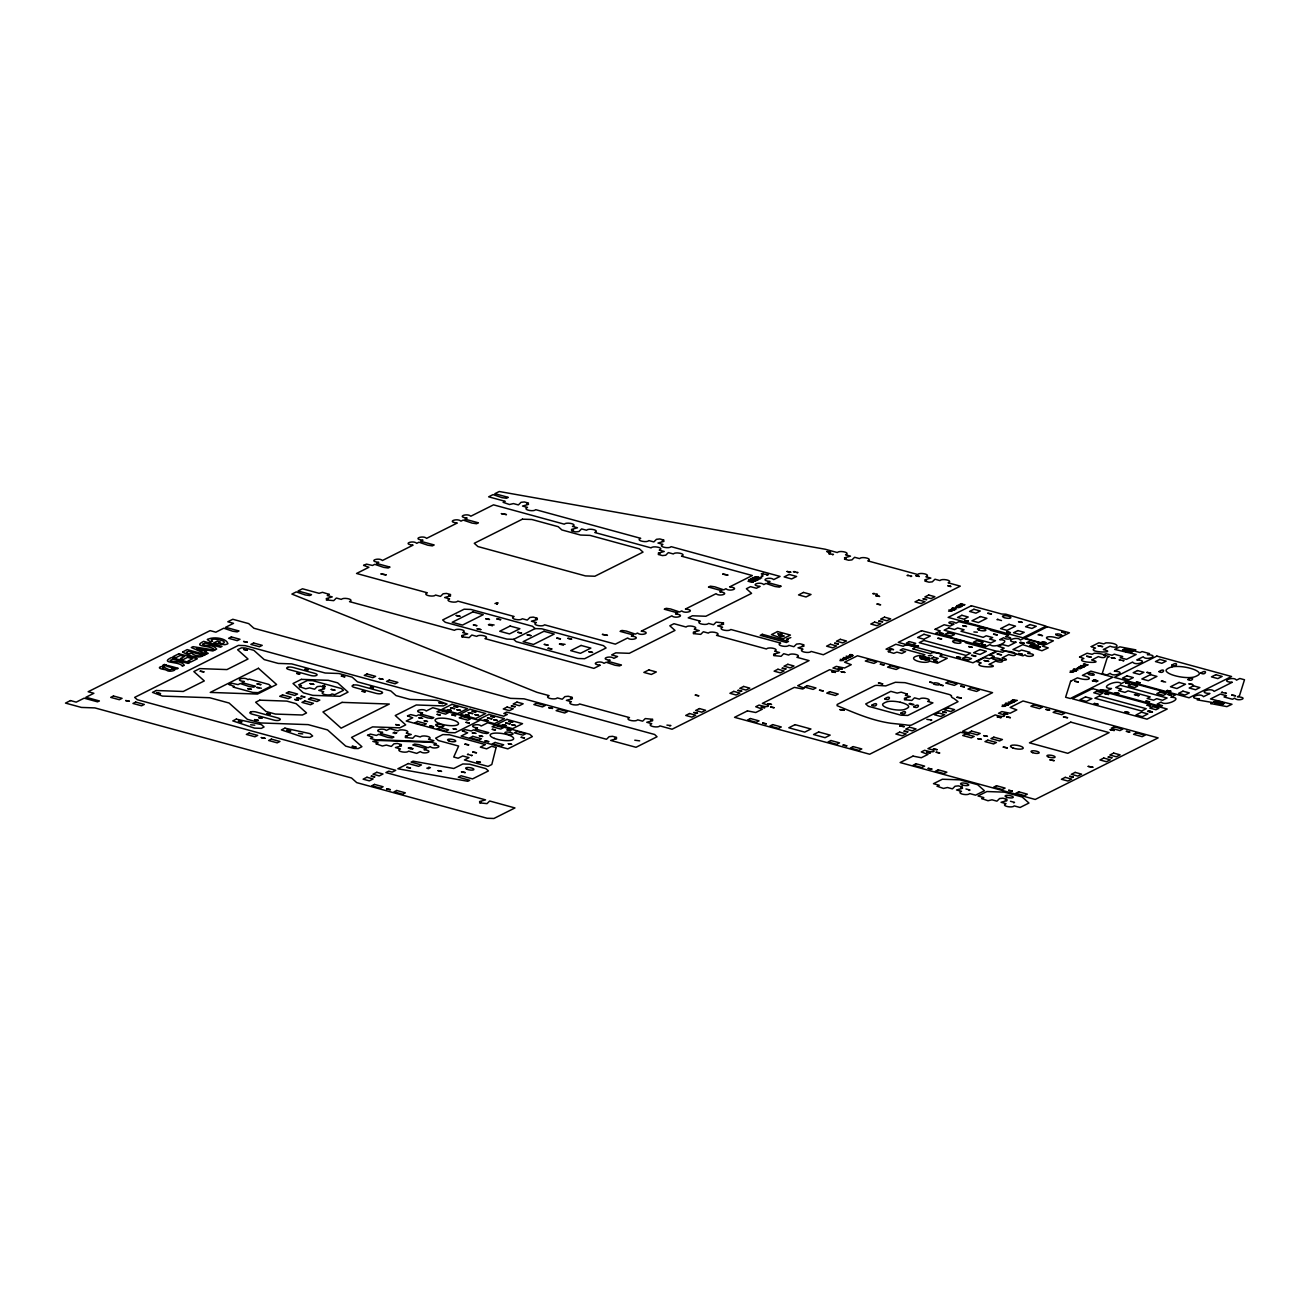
<?xml version="1.0" encoding="UTF-8"?>
<svg xmlns="http://www.w3.org/2000/svg" width="1310" height="1310" viewBox="0 0 1310 1310"><rect width="100%" height="100%" fill="white"/><g stroke="black" fill="none" stroke-linecap="round" stroke-linejoin="round"><path stroke-width="1.5" d="M958.658 605.908L961.818 606.17L960.819 606.497M851.582 654.934C857.264 656.605 845.245 654.034 852.008 654.722M974.001 655.524L975.164 656.539M1082.224 667.838L1078.834 666.692M497.784 602.944L496.981 604.106L497.784 602.944L494.951 603.55M928.348 655.737L932.049 655.491M915.87 575.679L919.374 576.482L915.887 575.663M751.793 580.526L755.51 581.05L748.55 580.019L752.431 580.215M949.373 585.996C955.137 587.65 942.971 585.095 949.799 585.783M758.654 577.104L757.786 577.874L760.406 578.611M843.574 660.551L840.316 659.29M952.206 611.099L948.964 609.838M1005.605 706.286L1002.346 705.042M1011.615 703.274L1008.356 702.029M1073.578 672.194L1070.335 670.949M259.282 687.668L256.76 687.439L261.361 688.225M324.356 685.277L322.571 686.178L325.257 686.375L323.439 685.736M513.651 639.346L535.102 628.587L541.865 628.816L603.484 645.65L606.088 647.975L584.62 658.717L577.874 658.488L516.238 641.654L513.651 639.346L506.888 639.1L445.269 622.266L442.665 619.957L464.133 609.199L470.88 609.445L532.515 626.278L535.102 628.587M420.919 718.257L418.741 717.798L422.655 718.371M393.016 733.027L394.801 732.126M395.112 733.6L396.897 732.699M410.21 748.6L411.144 748.141M761.094 576.384L762.42 575.712M761.765 576.564L763.091 575.909M766.939 575.336L768.266 574.664L761.29 573.813L763.321 573.322M474.335 733.273L472.124 732.929L476.087 733.387M832.554 554.834L833.438 554.392L828.739 553.737L830.147 553.491M797.086 572.912L797.986 572.47L793.336 571.7L794.679 571.569M427.731 768.397L429.533 767.513M467.408 754.593L468.227 754.167M471.436 755.69L472.271 755.28M910.859 576.564L911.744 576.122L907.044 575.467L908.452 575.221M786.622 639.051L790.814 637.593M876.554 594.691L877.438 594.232L872.788 593.659L874.147 593.348M634.777 740.216L639.673 740.87M845.982 657.735L843.394 657.62L848.045 658.308M954.613 608.282L952.042 608.167L956.693 608.855M961.474 605.384L962.359 604.942M997.041 619.679L997.925 619.237M1030.037 645.928L1032.247 644.962M1032.526 645.109L1030.512 645.977L1033.41 647.353M1030.986 646.026L1032.788 645.273M1031.445 646.092L1036.57 645.764L1038.961 646.96M1037.242 647.664L1038.732 646.927M1039.207 646.976L1033.508 647.304M1037.667 647.893L1039.665 647.042L1036.767 645.666M1040.14 647.091L1037.946 648.041L1029.807 645.895L1031.969 644.815L1037.242 645.421M926.858 719.386L931.77 720.042L930.886 720.484M1012.433 699.753L1017.346 700.408M1008.012 703.47L1005.425 703.355L1010.076 704.043M1075.985 669.377L1073.463 669.164L1078.064 669.95M1084.713 665.545L1085.597 665.103M1124.799 649.039L1129.859 649.629L1124.668 648.974L1122.506 650.055L1125.83 651.643M1122.736 650.071L1124.946 649.121M1125.224 649.269L1123.21 650.137L1126.109 651.496M1123.685 650.186L1125.503 649.416L1132.38 651.185L1130.366 652.053M1124.16 650.235L1125.634 649.498M1131.431 651.07L1129.94 651.823L1123.915 650.218M1130.088 651.889L1131.906 651.135M1130.645 652.2L1132.839 651.234M1119.968 659.454L1119.067 659.913L1124.013 660.551L1123.112 661.01M1094.701 680.905L1092.294 680.791L1096.765 681.675L1093.195 680.332M1095.946 680.283L1093.539 680.168L1098.009 681.053L1094.439 679.71M969.105 790.503L969.99 790.061L965.961 788.964M1222.361 692.024L1221.444 692.482L1226.406 693.121L1225.505 693.563M1216.057 701.243L1213.862 702.209L1217.039 703.732M1013.629 802.817L1014.513 802.375L1010.485 801.278M1210.751 703.617L1212.831 702.569L1197.193 699.851L1199.338 698.77C1185.665 698.377 1200.484 692.237 1203.497 696.691L1209.932 693.465C1196.259 693.088 1211.062 686.931 1214.092 691.385L1232.35 682.232C1218.677 681.855 1233.48 675.698 1236.509 680.152L1239.833 678.482L1244.5 679.759L1239.473 695.741L1237.393 696.789C1250.084 697.559 1237.983 702.078 1234.659 698.164L1232.464 699.262L1224.048 696.953L1226.455 695.757L1220.281 694.071L1210.522 698.95L1231.989 704.272L1226.88 706.614L1210.833 703.585M1214.337 702.258L1220.691 701.898L1223.72 703.339M1214.796 702.307L1216.613 701.554M1216.761 701.62L1215.271 702.373L1217.432 703.535M1221.067 703.945L1223.016 703.257L1220.396 702.045M1221.477 704.174L1223.491 703.323M1221.755 704.322L1223.966 703.372M758.015 577.415L754.756 576.908L761.732 577.939M973.576 655.737L971.463 655.295L976.065 656.081M956.447 607.021L955.547 607.463M951.666 609.412L950.782 609.854M1013.563 700.342L1012.679 700.784M1011.074 701.587L1010.059 701.98L1012.712 702.733M1005.065 704.6L1004.164 705.042M845.458 659.258L846.538 658.963L844.606 659.012M1075.477 670.9L1076.558 670.605L1074.609 670.671M786.639 639.673L788.276 639.493M924.352 657.178L921.388 657.358L921.781 658.471M925.122 659.372L928.512 659.307L927.889 658.078L920.733 657.194L921.208 658.504L925.171 659.519L929.379 659.552L928.839 658.013M1023.454 643.603L1019.671 642.604L1024.354 643.259L1020.605 642.129M489.514 624.673L488.417 624.706L492.445 625.803M560.483 644.062L559.386 644.094L563.415 645.191M958.576 607.332C962.457 606.645 953.451 606.841 958.625 606.661M846.375 656.834L849.355 657.653M850.419 656.899L851.303 656.572L848.438 656.375M908.976 703.83L913.004 704.927M1125.929 651.594L1130.497 652.118M1125.634 651.741L1130.923 652.347L1133.084 651.267L1129.76 649.678M1032.378 645.044L1036.963 645.568M1032.935 647.582L1038.224 648.204L1040.369 647.124L1037.062 645.519M1221.067 701.701L1215.778 701.096L1213.633 702.176L1222.034 704.469L1224.195 703.388L1220.969 701.751M1217.236 703.634L1221.346 704.109M1216.843 703.814L1221.903 704.403M960.066 604.041L964.979 604.696M1083.304 664.203L1088.217 664.858M1134.313 694.824L1139.242 695.479M1161.2 681.184L1165.654 682.068M954.106 609.805L955.187 609.51L953.123 609.51M851.467 656.245L852.548 655.95L850.616 655.999M1007.488 704.993L1008.569 704.698L1006.637 704.764M1077.819 668.116L1076.918 668.558M1073.054 670.507L1072.153 670.949M843.034 658.865L842.133 659.307M1038.044 634.826L1042.547 635.694L1038.977 634.367M759.865 578.873L753.152 577.546L758.506 579.56M1148.084 711.133L1152.489 712.034L1148.903 710.708M1147.56 711.395L1151.965 712.296L1148.379 710.986M419.708 717.569L421.378 718.027M473.139 732.601L474.809 733.043M781.3 633.729C785.329 636.136 774.57 632.042 778.631 634.482M958.462 604.843L962.49 605.941M957.102 605.482L961.18 606.596M956.726 605.711L960.754 606.808M955.989 606.89L958.969 607.709M997.483 619.45L1001.511 620.563M953.205 608.855L951.83 609.084L954.548 609.92M951.224 609.281L954.204 610.1M950.978 611.148L948.571 611.181M977.375 632.19L973.887 631.96M1085.744 666.102L1080.472 665.627L1084.5 666.725M757.999 579.806L751.956 578.152L757.082 580.281L750.106 579.085L756.148 580.739M1077.36 668.002L1080.341 668.804M1074.577 669.967L1073.267 670.278L1075.919 671.015M1072.595 670.376L1075.575 671.195M1072.35 672.243L1069.942 672.276M924.172 656.67L929.036 658.013L929.592 659.601L925.302 659.88L920.439 658.553L919.882 656.949L928.643 658.029M850.583 655.295L849.207 655.524L851.926 656.359M1013.121 700.211L1016.101 701.03M846.227 656.097L850.239 657.194M1010.632 701.456L1013.612 702.275M844.573 658.308L843.181 658.537L845.916 659.372M842.592 658.733L845.556 659.552M1006.604 704.059L1005.409 704.42M1004.623 704.469L1007.947 705.108M842.33 660.6L839.923 660.633M1004.377 706.336L1001.953 706.368M909.877 703.372L913.905 704.469M496.146 603.288L497.325 603.615M494.116 624.968L489.187 624.313M565.085 644.356L560.172 643.701M666.937 725.101L670.9 725.56L669.492 725.806M301.922 698.41L296.666 697.935L300.678 699.032M393.933 732.568L396.013 733.142M467.817 754.38L471.846 755.477M409.162 747.601L413.19 748.698M408.229 748.059L412.257 749.173M428.599 767.251L430.466 767.758M302.757 733.911L298.549 733.485M426.798 768.151L428.681 768.659M254.795 725.2L250.587 724.774M1162.085 680.741L1163.771 681.544M1084.205 663.761L1087.333 665.316M960.951 603.599L964.094 605.138M1135.213 694.382L1138.341 695.938M1129.285 649.907L1131.676 651.103M1214.566 702.291L1217.334 703.585M1031.216 646.059L1033.606 647.255M928.462 658.046L929.167 659.487M928.266 658.046L928.724 659.372M927.693 658.095L928.086 659.192M920.963 657.243L921.585 658.471M920.308 657.063L921.012 658.521M920.095 657.014L920.635 658.537M956.906 656.949L960.558 657.62L956.906 656.949M914.838 645.453L918.49 646.125L914.838 645.453M939.728 632.976L943.38 633.647L939.728 632.976M964.7 620.465L968.352 621.136L964.7 620.465M1189.071 683.902L1192.722 684.573L1189.071 683.902M1055.696 634.318L1055.893 634.777A3.111 0.868 9 0 0 1060.56 635.858A3.111 0.868 9 0 0 1060.674 634.482L1060.003 634.253A3.111 0.868 9 0 0 1057.645 633.893L1055.713 634.302M254.566 719.616L258.201 720.303L254.566 719.616M341.337 676.14L344.988 676.828L341.468 676.025M439.03 702.831L442.682 703.519L439.03 702.831M125.695 700.555L129.33 701.243L125.695 700.555M156.856 692.924L160.491 693.629L156.856 692.924M200.25 671.195L203.885 671.883L200.25 671.195M229.135 684.541L234.392 686.456L233.147 687.079L252.781 692.433L258.185 692.63L270.892 686.26L268.812 684.409L249.178 679.055L247.934 679.677C244.446 676.222 232.869 680.332 244.282 681.495L242.072 682.608L255.499 686.276L253.665 687.177L249.227 686.555L240.254 683.525L238.06 684.622L231.952 683.28L229.135 684.541M243.611 641.491L247.246 642.178L243.611 641.491M243.644 649.449L247.279 650.153L243.644 649.449M238.371 721.204L242.006 721.892L238.502 721.09M247.737 688.634L251.389 689.338L247.737 688.634M257.12 683.935L260.772 684.639L257.12 683.935M258.807 717.7L261.853 718.273L258.807 717.7M261.329 737.596L264.98 738.3L261.329 737.596M267.125 713.541L270.155 714.114L267.125 713.541M286.956 730.21L290.607 730.914L286.956 730.21M296.666 673.405L299.712 673.979L296.666 673.405M294.75 699.475L298.385 700.162L294.75 699.475M299.482 686.653L305.672 688.798L309.668 687.881L314.613 689.224L317.249 686.604L320.573 686.243L324.683 687.373L323.046 688.192L324.733 688.651L318.739 690.354L323.685 691.696C317.872 693.825 329.874 696.462 331.921 693.956L334.721 694.709L343.433 690.354L341.353 688.503L312.746 680.676L307.359 680.496L298.631 684.868L301.431 685.621L299.482 686.653M301.169 696.249L304.804 696.936L301.169 696.249M304.984 669.246L308.014 669.819L304.984 669.246M310.11 683.64L313.745 684.344L310.11 683.64M329.236 594.38L327.287 595.559L332.249 596.901L326.239 598.605L327.926 599.079L326.288 599.898L333.723 600.651L336.359 598.031L341.32 599.39C343.416 596.918 355.125 599.456 349.541 601.634L454.505 630.307C456.617 627.834 468.309 630.372 462.725 632.55L467.686 633.909L461.693 635.612L463.363 636.07L461.726 636.889L469.16 637.642L471.796 635.023L476.758 636.382C478.805 633.893 490.742 636.496 484.978 638.625L593.905 668.378L600.291 665.169C588.714 663.974 600.504 659.913 603.943 663.335L606.153 662.238L615.127 665.267L619.564 665.906L621.399 664.989L607.971 661.321L610.182 660.224C598.605 659.028 610.378 654.967 613.833 658.39L617.55 656.539L611.655 654.918L615.798 652.838L629.308 653.313L674.994 630.421L669.803 625.787L673.962 623.707L686.063 627.015C688.176 624.526 699.933 627.097 694.284 629.258L699.245 630.618L693.252 632.321L694.922 632.779L693.285 633.598L700.719 634.367L703.355 631.747L708.317 633.09C710.364 630.585 722.367 633.221 716.537 635.35L766.416 648.974C768.528 646.485 780.285 649.039 774.652 651.217L779.597 652.56L773.604 654.263L775.291 654.738L773.637 655.557L781.087 656.31L783.707 653.69L788.669 655.049C790.716 652.544 802.719 655.164 796.906 657.292L809.056 660.617L672.079 729.228L659.929 725.904C657.882 728.425 645.879 725.789 651.709 723.66L646.747 722.301L652.74 720.598L651.07 720.14L652.707 719.321L645.273 718.568L642.637 721.188L637.675 719.829C635.563 722.334 623.822 719.714 629.455 717.585L579.577 703.961C577.53 706.467 565.527 703.847 571.34 701.718L566.395 700.359L572.388 698.656L570.702 698.197L572.339 697.378L568.229 696.249L564.905 696.609L562.268 699.229L557.323 697.886C555.276 700.392 543.273 697.771 549.087 695.643L536.985 692.335L291.901 594.085L296.256 591.907L305.23 594.937L309.668 595.559L311.502 594.642L298.09 590.99L302.479 588.779L319.067 593.315L322.506 592.317L329.236 594.38M331.233 689.42L334.869 690.108L331.233 689.42M363.623 565.38L368.88 567.279L356.549 573.469L427.322 592.791C421.509 594.92 433.512 597.557 435.559 595.035L440.504 596.394L443.14 593.774L446.464 593.414L450.575 594.527L448.937 595.362L450.624 595.821L444.63 597.524L449.576 598.866C443.762 600.995 455.765 603.632 457.812 601.126L514.093 616.486C508.264 618.615 520.267 621.251 522.313 618.746L527.275 620.088L529.911 617.468L533.236 617.108L537.346 618.238L535.708 619.057L537.378 619.515L531.385 621.218L536.347 622.577C530.714 624.706 542.455 627.326 544.567 624.821L615.34 644.143L627.67 637.97C631.125 641.392 642.899 637.331 631.322 636.136L633.532 635.039L620.105 631.371L621.939 630.454L626.376 631.092L635.35 634.122L637.561 633.025C640.999 636.447 652.789 632.386 641.212 631.191L671.866 615.831C675.321 619.253 687.095 615.192 675.518 613.997L677.728 612.9L664.301 609.232L666.135 608.315L670.573 608.953L679.546 611.983L681.757 610.886C685.195 614.308 696.986 610.247 685.408 609.052L716.062 593.692C719.517 597.114 731.291 593.053 719.714 591.858L721.925 590.761L708.497 587.093L710.331 586.176L714.769 586.814L723.742 589.844L725.953 588.73C729.392 592.169 741.182 588.108 729.605 586.913L752.317 575.532L681.544 556.193C687.357 554.064 675.354 551.444 673.307 553.95L668.362 552.591L665.726 555.227L662.401 555.587L658.275 554.457L659.929 553.639L658.242 553.18L664.236 551.477L659.29 550.118C665.103 547.989 653.1 545.369 651.054 547.875L594.773 532.499C600.602 530.37 588.599 527.75 586.553 530.255L581.591 528.896L578.954 531.516L575.63 531.893L571.52 530.763L573.158 529.944L571.471 529.486L577.481 527.783L572.519 526.423C578.349 524.295 566.346 521.675 564.299 524.18L493.526 504.841L470.814 516.222C467.31 512.8 455.749 516.811 467.162 518.056L464.952 519.153L478.379 522.821L476.545 523.738L472.108 523.099L463.134 520.07L460.923 521.167C457.485 517.745 445.695 521.806 457.272 523.001L426.618 538.361C423.163 534.938 411.389 539 422.966 540.195L420.756 541.292L434.183 544.96L432.349 545.877L427.911 545.238L418.938 542.209L416.727 543.322C413.289 539.884 401.499 543.945 413.076 545.14L382.422 560.5C378.967 557.077 367.193 561.139 378.77 562.334L376.56 563.431L389.987 567.099L388.153 568.016L383.715 567.377L374.742 564.348L372.531 565.462L366.44 564.119L363.623 565.38M352.275 746.307L355.911 746.995L352.275 746.307M362.117 691.271L365.146 691.844L362.117 691.271M370.419 687.111L373.448 687.684L370.419 687.111M381.079 573.944L386.024 574.877L381.079 573.944M367.537 735.352L372.793 737.268L370.435 738.447L375.102 739.724L431.792 741.706L433.872 740.674L428.55 739.217C434.38 737.088 422.377 734.468 420.33 736.973L415.368 735.614L412.732 738.234L405.298 737.481L406.935 736.662L405.248 736.204L411.258 734.501L406.296 733.142C412.126 731.013 400.123 728.376 398.076 730.898L389.938 728.671L386.335 730.472C382.88 727.05 371.107 731.111 382.667 732.306L380.473 733.42L393.884 737.072L392.067 737.989L387.629 737.366L378.639 734.32L376.445 735.434L370.353 734.091L367.537 735.352M379.245 678.531L382.897 679.235L379.245 678.531M371.238 776.24L374.889 776.928L371.385 776.126M376.183 743.867L382.373 746.012L386.368 745.079L391.33 746.438L393.95 743.818L397.274 743.441L401.4 744.571L399.746 745.39L401.433 745.849L395.44 747.551L400.385 748.911C394.572 751.039 406.575 753.659 408.622 751.154L416.744 753.381L420.363 751.563C423.85 754.937 435.493 751.056 424.014 749.746L426.225 748.632L412.797 744.981L414.631 744.064L419.069 744.686L428.042 747.715L430.253 746.618C433.692 750.057 445.482 745.996 433.905 744.784L436.263 743.605L431.596 742.328L380.015 740.51L372.81 741.378L378.131 742.835L376.183 743.867M386.712 788.964L390.364 789.652L386.712 788.964M395.669 724.561L399.304 725.265L395.669 724.561M407.459 715.866L412.715 717.782L406.231 721.024L448.298 732.519L455.045 732.765L479.542 720.484L432.808 707.711L426.258 711.002C422.802 707.564 411.029 711.625 422.606 712.837L420.395 713.934L433.807 717.602L431.989 718.519L427.551 717.88L418.578 714.851L416.367 715.948L410.734 714.605L407.606 715.751M406.837 767.3L410.472 767.987L406.837 767.3M424.243 720.877L427.469 721.499L424.243 720.877M429.926 725.986L433.577 726.69L429.926 725.986M437.114 714.425L440.34 715.047L437.229 714.327M437.966 770.689L441.601 771.393L438.097 770.575M447.48 709.66L451.115 710.364L447.48 709.66M456.257 615.504L459.892 616.208L456.257 615.504M451.95 714.965L455.602 715.653L451.95 714.965M454.128 706.336L457.763 707.023L454.128 706.336M453.227 728.786L456.453 729.408L453.227 728.786M456.846 709.676L460.481 710.364L456.846 709.676M462.397 730.898L467.654 732.814L461.104 736.089L507.854 748.861L532.351 736.597L529.748 734.271L487.68 722.776L481.196 726.035C477.692 722.612 466.131 726.624 477.544 727.869L475.333 728.966L488.745 732.634L486.927 733.551L482.489 732.912L473.516 729.883L471.305 730.98L465.214 729.637L462.397 730.898M473.368 625.001L477.004 625.689L473.5 624.886M465.558 714.605L469.193 715.293L465.558 714.605M461.497 771.868L465.148 772.572L461.497 771.868M466.098 722.35L469.324 722.956L466.098 722.35M464.984 744.162L468.636 744.866L464.984 744.162M477.167 628.882L480.803 629.57L477.167 628.882M472.19 711.264L475.825 711.969L472.19 711.264M474.908 714.605L478.543 715.309L474.908 714.605M472.795 752.071L476.447 752.759L472.795 752.071M485.813 618.762L489.449 619.45L485.813 618.762M476.758 761.585L480.393 762.273L476.758 761.585M479.362 735.811L482.604 736.433L479.362 735.811M501.435 513.635L506.397 514.584L501.435 513.635M503.269 502.369L509.459 504.514L513.454 503.597L518.4 504.94L521.036 502.319L524.36 501.959L528.47 503.089L526.833 503.908L528.519 504.366L522.526 506.069L527.471 507.412C521.658 509.541 533.661 512.177 535.708 509.672L640.672 538.328C634.842 540.457 646.845 543.093 648.892 540.588L653.854 541.931L656.474 539.311L659.798 538.95L663.924 540.08L662.27 540.899L663.957 541.358L657.964 543.06L662.909 544.42C657.096 546.548 669.099 549.168 671.146 546.663L780.056 576.416L773.67 579.609C770.215 576.187 758.441 580.248 770.018 581.443L767.807 582.541L781.235 586.209L779.401 587.126L774.963 586.487L765.99 583.458L763.779 584.571C760.34 581.132 748.55 585.193 760.127 586.389L756.427 588.255L750.532 586.651L746.372 588.73L751.58 593.365L705.877 616.257L692.384 615.782L688.225 617.861L700.342 621.169C694.709 623.298 706.45 625.918 708.563 623.413L713.524 624.772L716.161 622.135L723.595 622.905L721.941 623.724L723.628 624.182L717.634 625.885L722.58 627.244C716.947 629.422 728.704 631.977 730.816 629.488L780.694 643.112C774.865 645.24 786.868 647.861 788.915 645.355L793.876 646.714L796.513 644.094L799.837 643.734L803.947 644.847L802.309 645.666L803.996 646.125L797.986 647.828L802.948 649.187C797.315 651.316 809.056 653.936 811.168 651.43L823.319 654.754L960.296 586.143L948.145 582.819C953.958 580.69 941.956 578.07 939.909 580.576L934.963 579.216L932.327 581.837L929.003 582.197L924.893 581.083L926.53 580.264L924.844 579.806L930.837 578.087L925.892 576.744C931.705 574.615 919.702 571.979 917.655 574.5L867.777 560.876C873.475 558.78 861.653 556.095 859.556 558.617L854.595 557.274L851.958 559.894L848.651 560.254L844.524 559.124L846.162 558.306L844.491 557.847L850.485 556.144L845.539 554.785C851.353 552.656 839.35 550.036 837.303 552.542L825.202 549.234L499.241 491.512L494.869 493.69L508.296 497.358L506.462 498.275L502.025 497.636L493.051 494.607L488.646 496.817L505.218 501.337L503.417 502.254M484.323 719.747L487.959 720.451L484.323 719.747M485.06 740.936L488.695 741.624L485.06 740.936M496.965 618.959L500.617 619.663L496.965 618.959M490.972 716.423L494.607 717.11L491.103 716.308M492.233 729.375L495.475 729.981L492.363 729.261M493.69 719.763L497.325 720.451L493.69 719.763M502.418 724.741L506.069 725.445L502.418 724.741M507.085 729.899L510.72 730.587L507.085 729.899M509.066 721.417L512.701 722.105L509.066 721.417M517.876 632.337L521.527 633.041L517.876 632.337M511.391 706.024L515.026 706.729L511.391 706.024M508.345 743.736L511.588 744.342L508.345 743.736M511.784 724.758L515.419 725.462L511.784 724.758M527.226 634.892L530.877 635.579L527.226 634.892M521.216 737.284L524.458 737.907L521.216 737.284M544.338 644.389L547.973 645.077L544.338 644.389M548.137 648.27L551.788 648.958L548.137 648.27M548.857 707.744L552.492 708.432L548.857 707.744M556.799 638.15L560.434 638.838L556.799 638.15M567.95 638.347L571.586 639.051L567.95 638.347M588.861 651.725L592.497 652.413L588.861 651.725M602.469 634.4L607.414 635.35L602.469 634.4M695.266 695.151L698.901 695.839L695.397 695.037M693.841 712.509L697.493 713.197L693.841 712.509M722.825 574.108L727.787 575.057L722.825 574.108M738.054 690.37L741.689 691.058L738.054 690.37M761.192 707.072L764.827 707.777L761.323 706.958M762.616 723.12L766.252 723.808L762.616 723.12M767.824 703.748L771.475 704.436L767.824 703.748M770.591 707.072L774.226 707.76L770.722 706.958M787.081 571.487L790.716 572.175L787.081 571.487M782.25 668.231L785.885 668.919L782.25 668.231M826.905 551.543L830.54 552.231L826.905 551.543M819.536 690.206L823.188 690.894L819.536 690.206M831.768 671.719L835.403 672.407L831.768 671.719M834.716 643.226L838.351 643.931L834.716 643.226M838.416 668.395L842.052 669.082L838.416 668.395M841.167 671.719L844.803 672.407L841.167 671.719M843.1 745.112L846.751 745.799L843.1 745.112M875.866 595.739L879.501 596.427L875.866 595.739M877.012 604.106L880.647 604.794L877.143 603.992M878.912 621.087L882.547 621.792L878.912 621.087M871.805 705.255C877.192 708.448 879.092 700.342 871.805 705.255M880.369 664.203L884.004 664.89L880.369 664.203M888.327 651.659L893.747 653.33L896.892 652.118L901.837 653.461L905.57 651.594L900.167 650.12L902.901 648.745L924.876 654.754L922.125 656.114L919.604 655.426C903.229 658.308 924.893 665.087 929.805 661.108L937.469 663.204L947.261 658.291L939.794 656.245C947.523 654.279 932.802 650.595 930.444 653.69L912.677 648.843C920.439 646.927 905.619 643.21 903.327 646.288L895.844 644.242L886.051 649.154L890.718 650.431L888.327 651.659M884.676 698.803C890.063 701.996 891.963 693.891 884.676 698.803M889.834 648.892L893.469 649.596L889.834 648.892M900.789 713.18C905.93 716.374 908.076 708.399 900.92 713.082M904.129 731.144L907.764 731.832L904.129 731.144M907.371 694.153L905.406 695.332L910.352 696.691L904.358 698.394L906.045 698.852L904.408 699.671L911.842 700.441L914.478 697.821L919.423 699.163C921.47 696.658 933.473 699.294 927.66 701.423L932.917 702.848L907.797 715.44L901.034 715.194L868.317 706.254L865.713 703.945L890.833 691.352L897.17 693.088L901.165 692.155L907.371 694.153M923.108 598.948L926.743 599.652L923.239 598.834M913.659 706.729C919.047 709.922 920.946 701.816 913.659 706.729M921.7 657.702C927.431 662.139 929.429 655.753 921.7 657.702M929.74 682.133L932.114 682.592L929.74 682.133M935.111 629.291L940.383 630.978L935.684 633.319L985.333 646.878L990.033 644.536C994.012 649.318 1014.005 639.984 999.694 639.689L1003.64 637.708C1007.046 640.885 1016.511 637.757 1005.556 636.758L1008.585 635.235L990.769 630.372L989.214 628.98L958.936 621.677L955.907 623.2C952.272 620.105 943.216 623.085 954.008 624.149L950.061 626.131L944.166 624.755L935.111 629.291M933.784 660.895L937.42 661.599L933.784 660.895M926.76 752.3L930.395 752.988L926.89 752.186M937.944 638.248L941.579 638.936L937.944 638.248M928.184 768.348L931.819 769.035L928.184 768.348M933.391 748.976L937.043 749.664L933.391 748.976M940.908 685.195L943.282 685.638L940.989 685.114M936.159 752.3L939.794 752.988L936.29 752.186M942.66 711.838L946.295 712.542L942.66 711.838M937.289 786.295L943.478 788.44L947.457 787.506L952.419 788.866L955.055 786.229L958.38 785.869L962.49 786.999L960.852 787.818L962.539 788.276L956.529 789.979L961.491 791.338C955.661 793.467 967.664 796.087 969.711 793.582L975.557 795.17L984.432 790.732L977.637 784.69L959.919 779.843L942.365 779.237L933.473 783.691L939.237 785.263L937.289 786.295M962.834 625.771L966.469 626.475L962.834 625.771M960.77 686.162L964.406 686.849L960.77 686.162M968.696 646.649L972.331 647.337L968.827 646.534M976.851 661.517L981.19 662.942L979.11 663.99C976.13 667.691 1003.673 667.822 988.985 664.465L995.715 661.091C1004.917 664.645 1006.309 657.685 991.555 657.751L989.476 658.783L984.53 657.669L976.851 661.517M987.805 613.26L991.441 613.964L987.805 613.26M977.768 738.66L981.403 739.348L977.768 738.66M989.934 654.984L994.274 656.408L992.194 657.44C989.214 661.141 1016.773 661.272 1002.068 657.915L1008.798 654.558C1018.001 658.095 1019.393 651.152 1004.639 651.201L1002.559 652.249L997.614 651.135L989.934 654.984M983.744 735.663L987.38 736.351L983.744 735.663M993.586 634.187L997.221 634.875L993.586 634.187M981.796 798.592L987.986 800.737L991.981 799.804L996.943 801.163L999.579 798.543L1002.903 798.183L1007.013 799.297L1005.376 800.132L1007.046 800.59L1001.053 802.293L1006.014 803.636C1000.185 805.765 1012.188 808.401 1014.235 805.896L1020.064 807.484L1028.956 803.03L1022.16 797.004L1004.426 792.157L986.888 791.535L977.997 795.989L983.761 797.561L981.796 798.592M998.367 646.321L1004.197 648.155L1000.873 649.809L1022.946 655.835L1025.01 654.803C1028.284 658.652 1040.566 654.296 1027.76 653.428L1029.955 652.331L1021.538 650.038L1019.131 651.234L1012.957 649.547L1022.717 644.667L1041.941 650.742L1048.213 647.861L1042.367 646.108L1045.773 644.405L1023.716 638.379L1020.392 640.033C1017.313 635.612 1002.69 641.671 1016.232 642.113L1008.356 646.076L1002.101 644.52L998.367 646.321M997.336 716.947L1000.971 717.634L997.336 716.947M1003.984 713.606L1007.619 714.31L1003.984 713.606M1003.28 747.109L1007.324 747.879L1003.28 747.109M1006.735 716.93L1010.37 717.634L1006.735 716.93M1018.558 621.677L1022.193 622.365L1018.558 621.677M1018.574 653.51L1022.209 654.214L1018.574 653.51M1008.667 790.323L1012.319 791.027L1008.667 790.323M1038.093 643.734L1041.728 644.438L1038.093 643.734M1042.22 641.9L1045.855 642.604L1042.22 641.9M1045.937 709.414L1049.572 710.118L1045.937 709.414M1050.031 759.865L1054.075 760.635L1050.031 759.865M1061.739 632.124L1065.374 632.828L1061.739 632.124M1063.474 716.947L1067.519 717.716L1063.474 716.947M1074.675 681.249L1078.31 681.937L1074.675 681.249M1079.538 657.03L1083.861 658.455L1081.798 659.487C1078.687 662.942 1106.442 663.515 1091.672 659.978L1098.386 656.605C1107.589 660.158 1108.915 653.133 1094.227 653.264L1092.163 654.296L1087.071 653.231L1079.604 656.965M1069.697 776.371L1073.349 777.059L1069.697 776.371M1091.197 646.632L1095.537 648.057L1093.457 649.089C1090.477 652.789 1118.019 652.92 1103.331 649.563L1110.061 646.207C1119.248 649.776 1120.771 642.588 1105.902 642.85L1103.822 643.898L1098.877 642.784L1091.279 646.567M1094.308 703.47L1097.944 704.158L1094.308 703.47M1100.4 689.764L1160.251 706.336L1162.494 705.648L1157.221 704.043L1161.168 702.062C1165.163 706.86 1185.141 697.526 1170.845 697.215L1175.528 694.873L1125.896 681.315L1121.196 683.656C1117.201 678.858 1097.256 688.241 1111.519 688.503L1107.589 690.485L1100.482 689.699M1103.478 654.836L1109.308 656.654L1107.228 657.702L1102.201 673.684L1106.885 674.961L1110.209 673.291C1113.222 677.679 1128.008 671.702 1114.351 671.211L1132.626 662.058C1135.688 666.462 1150.36 660.453 1136.769 659.978L1143.204 656.752C1146.266 661.157 1160.938 655.147 1147.363 654.673L1149.525 653.592L1142.042 651.561L1140.044 652.56L1133.87 650.874L1135.868 649.875L1119.821 646.829L1114.695 649.4L1136.179 654.492L1126.436 659.372L1120.263 657.685L1122.654 656.49L1114.237 654.181L1112.059 655.295L1106.033 653.739L1103.56 654.771M1111.289 657.669L1114.925 658.357L1111.289 657.669M1110.225 729.719L1114.27 730.489L1110.225 729.719M1108.227 757.065L1111.862 757.753L1108.227 757.065M1115.17 692.728L1118.805 693.432L1115.17 692.728M1124.766 650.071C1130.481 654.525 1132.495 648.139 1124.766 650.071M1125.077 711.87L1128.712 712.558L1125.077 711.87M1126.338 731.373L1129.973 732.077L1126.469 731.275M1136.409 682.084L1140.044 682.788L1136.409 682.084M1145.922 701.128L1149.574 701.832L1145.922 701.128M1158.875 671.621C1164.017 674.83 1166.162 666.839 1159.006 671.522M1167.161 690.485L1170.796 691.189L1167.161 690.485M1171.746 665.169C1177.133 668.362 1179.016 660.256 1171.746 665.169M1187.859 679.53C1193.246 682.739 1195.129 674.617 1187.859 679.53M1200.73 673.094C1206.117 676.288 1208 668.166 1200.73 673.094M1215.876 702.209C1221.608 706.647 1223.605 700.277 1215.876 702.209M1231.777 695.086L1235.428 695.774L1231.777 695.086M783.937 636.038L783.396 636.349A4.601 1.294 9 0 1 780.465 636.185L778.582 635.186L783.937 636.038M172.396 668.919C168.155 671.588 167.631 667.232 162.669 667.773C171.856 664.448 149.062 667.249 165.682 669.77A3.046 0.852 9 0 0 166.796 670.376C169.645 672.75 179.388 669.394 172.396 668.919M951.486 695.987L951.404 696.543A7.958 2.227 9 0 0 953.958 698.508L958.036 701.669L911.416 725.101A5.273 1.474 9 0 1 905.799 724.856L891.078 723.3C871.101 720.418 854.611 712.804 837.106 705.681L837.139 704.485L874.851 685.621A5.158 1.441 9 0 1 879.01 685.507L885.74 685.916L895.385 682.281L905.03 682.674L948.931 694.415A5.158 1.441 9 0 1 951.486 695.987M1006.784 631.944L1010.419 632.648L1006.931 631.829M1147.02 672.39L1150.638 673.094L1147.02 672.39M1104.936 693.76L1108.555 694.48L1104.936 693.76M1125.781 683.018L1129.417 683.738L1125.781 683.018M1147.003 705.255L1150.622 705.959L1147.151 705.14M1167.865 694.513L1171.484 695.233L1168.012 694.398M496.081 747.502L491.807 764.516L488.024 766.399L464.411 759.964L468.996 757.655L462.708 755.952L458.14 758.244L453.735 757.033L458.647 746.061L438.26 740.494L435.641 738.169L442.845 734.566L449.608 734.812L485.404 744.588L480.328 747.126L486.616 748.845L491.676 746.291L496.081 747.502M207.439 639.493L210.353 641.933L212.678 641.31L211.139 639.968L212.957 639.215A5.093 1.425 9 0 1 216.003 639.247C217.853 639.657 226.974 640.77 223.65 643.275A8.908 2.505 9 0 1 220.784 643.587L218.459 642.948L220.342 641.998L217.247 641.147L213.694 642.932L224.501 644.716A13.608 3.815 9 0 0 227.891 643.636C226.434 637.904 212.875 636.382 207.439 639.493M1070.63 681.265L1065.603 697.247L1070.27 698.525L1112.91 677.172L1090.853 671.146L1082.42 675.37L1085.695 676.255A6.206 1.736 9 0 1 1088.806 679.038A6.206 1.736 9 0 1 1080.717 678.76L1077.442 677.859L1070.63 681.265M748.272 581.28L753.25 582.033L748.272 581.28M1011.271 701.178L1014.595 701.685L1011.271 701.178M1077.999 667.707L1081.323 668.215L1078.146 667.609M1080.488 666.462L1083.812 666.97L1080.488 666.462M170.349 660.502C174.279 663.106 180.6 659.929 184.333 665.267L182.368 666.25C179.765 660.944 158.838 663.908 171.315 657.554L189.704 662.582L188.05 663.4L172.773 659.225L170.349 660.502M202.673 644.307C206.603 646.911 212.924 643.734 216.658 649.072L212.875 650.972L196.484 648.27L202.182 650.693L206.865 650.742L204.753 651.807L208.224 653.297L206.423 654.198L191.309 647.533L193.061 646.665L214.627 650.087C212.073 644.7 191.145 647.73 203.639 641.36L222.029 646.387L220.375 647.206L205.097 643.046L202.673 644.307M1088.217 766.399L1092.818 767.185L1088.217 766.399M450.46 707.891L454.832 708.694L450.607 707.793M468.276 712.787L472.664 713.573L468.276 712.787M487.484 718.011L491.856 718.813L487.484 718.011M505.66 723.038L510.048 723.841L505.66 723.038M984.219 660.567L988.608 661.37L984.219 660.567M997.172 654.05L1001.544 654.853L997.319 653.952M1086.661 656.261L1091.05 657.063L1086.661 656.261M1098.173 645.814L1102.562 646.616L1098.173 645.814M182.63 652.02C187.608 654.82 195.91 658.946 202.739 656.048C196.827 655.901 193.782 655.606 191.653 653.019C189.737 654.885 182.991 652.691 188.575 651.283L203.901 655.458L205.539 654.64L187.166 649.613L182.63 652.02M878.502 682.968L882.645 683.885L878.502 682.968M844.311 710.298L839.972 709.611L844.311 710.298M904.146 726.641L899.806 725.953L904.146 726.641M961.36 697.968L957.021 697.28L961.36 697.968M981.927 644.356L985.447 645.142L981.927 644.356M1038.11 647.075L1032.215 646.403A3.111 0.868 9 0 1 1033.279 645.519L1036.325 645.879A3.111 0.868 9 0 1 1038.11 647.075M70.478 700.588L65.5 703.093L81.4 707.433L94.893 707.908L351.538 777.993L356.729 782.627L487.156 818.259L493.903 818.488L514.945 807.942L489.662 801L487.025 803.62L479.591 802.866L481.228 802.031L479.558 801.573L485.551 799.87L385.91 772.572L388.71 771.164L392.165 772.114L395.751 770.313L137.255 699.704L134.652 697.395L238.453 645.388L245.199 645.633L503.711 716.226L507.298 714.441L503.842 713.491L506.626 712.1L606.514 739.282L609.15 736.662L612.474 736.302L616.584 737.415L614.947 738.234L616.633 738.693L610.624 740.412L636.021 747.289L657.047 736.76L654.623 734.484L524.033 698.819L510.523 698.345L253.894 628.243L248.687 623.609L232.803 619.27L227.825 621.775L233.524 623.331L225.582 627.31L239.01 630.962L237.175 631.879L232.738 631.24L223.764 628.21L215.839 632.19L210.124 630.634L88.163 691.729L93.878 693.285L85.936 697.264L99.364 700.932L97.529 701.832L84.118 698.181L76.193 702.144L70.478 700.588M178.93 653.739L172.871 656.768L175.982 657.62L180.387 655.409L184.464 656.523L180.371 658.586L183.465 659.438L187.559 657.374L192.57 658.75L188.001 661.026L191.113 661.877L197.319 658.766L178.93 653.739M164.356 664.497L162.882 665.234L166.796 665.152L164.356 664.497M168.188 665.578L166.796 666.266L176.85 669.017L178.242 668.313L168.188 665.578M113.462 696.003L110.711 697.378L119.325 699.72L122.059 698.345L113.462 696.003M231.362 636.938L228.628 638.298L237.225 640.655L239.976 639.28L231.362 636.938M156.25 690.517L152.5 692.384L162.473 696.085L209.731 697.739L229.086 703.028L247.361 719.321L260.674 722.956L308.161 724.626L327.533 729.916L345.725 746.127L354.142 748.436L358.187 748.567L361.92 746.7L351.538 737.432L372.597 726.886L399.796 727.836L405.707 724.872L395.243 715.538L416.302 704.976L443.304 705.926L447.037 704.059L437.065 700.375L410.063 699.425L396.046 695.594L390.839 690.959L357.466 681.839L352.177 677.139L338.864 673.504L325.142 673.012L291.737 663.892L278.244 663.417L264.211 659.585L253.829 650.317L245.412 648.024L241.351 647.877L237.618 649.744L248.016 659.012L226.957 669.574L199.742 668.608L193.831 671.572L204.311 680.922L183.253 691.467L156.25 690.517M135.7 702.078L132.965 703.454L141.562 705.795L144.313 704.436L135.7 702.078M253.616 643.014L250.881 644.389L259.478 646.731L262.229 645.355L253.616 643.014M522.428 519.169L474.269 543.29L477.904 546.548L585.423 575.909L594.871 576.236L643.03 552.116L639.395 548.874L590.024 535.381L580.576 535.053L561.875 529.944L558.24 526.702L531.876 519.497L522.428 519.169M258.414 668.28L210.255 692.417L257.497 694.071L276.606 684.508L258.414 668.28M287.791 667.314L286.956 667.723A4.143 1.163 9 0 0 289.035 669.574L310.535 675.452A4.143 1.163 9 0 0 315.939 675.649L316.774 675.223A4.143 1.163 9 0 0 314.695 673.373L293.194 667.494A4.143 1.163 9 0 0 287.791 667.314M259.789 700.162L255.647 702.242L266.028 711.51L275.378 714.065L302.381 715.014L306.54 712.935L296.142 703.667L286.792 701.112L259.789 700.162M301.316 679.366L293.014 683.525L303.396 692.793L312.746 695.348L339.748 696.281L348.051 692.122L337.669 682.854L328.319 680.316L301.316 679.366M282.551 694.906L279.718 696.314L288.331 698.656L291.148 697.247L282.551 694.906M288.97 691.68L286.137 693.088L294.75 695.43L297.566 694.022L288.97 691.68M236.324 719.125L232.803 720.893L254.468 728.114L261.312 728.36L264.063 726.984L261.427 724.626L236.324 719.125M250.996 711.903L250.177 712.312A4.143 1.163 9 0 0 252.257 714.163L273.757 720.042A4.143 1.163 9 0 0 279.161 720.238L279.98 719.812A4.143 1.163 9 0 0 277.9 717.962L256.4 712.083A4.143 1.163 9 0 0 250.996 711.903M472.943 611.885L452.196 622.283L462.479 625.083L483.243 614.685L472.943 611.885M304.804 700.981L301.971 702.389L310.568 704.747L313.401 703.323L304.804 700.981M311.223 697.755L308.39 699.163L316.987 701.521L319.82 700.097L311.223 697.755M249.096 733.043L246.362 734.419L254.959 736.777L257.693 735.401L249.096 733.043M367.013 673.979L364.278 675.354L372.875 677.696L375.61 676.337L367.013 673.979M353.241 685.195L352.406 685.605A4.143 1.163 9 0 0 354.486 687.455L375.986 693.334A4.143 1.163 9 0 0 381.39 693.514L382.225 693.105A4.143 1.163 9 0 0 380.146 691.254L358.645 685.376A4.143 1.163 9 0 0 353.241 685.195M284.925 728.147L281.404 729.916L303.069 737.137L309.913 737.383L312.664 735.991L310.028 733.649L284.925 728.147M342.041 702.373L322.948 711.952L341.14 728.163L389.299 704.043L342.041 702.373M271.35 739.135L268.615 740.494L277.212 742.852L279.947 741.476L271.35 739.135M389.267 680.054L386.532 681.429L395.129 683.787L397.863 682.412L389.267 680.054M510.114 626.049L499.732 631.256L509.508 633.925L519.89 628.718L510.114 626.049M543.928 631.273L523.165 641.671L533.448 644.471L554.212 634.073L543.928 631.273M417.694 721.433L414.959 722.809L423.556 725.167L426.307 723.791L417.694 721.433M439.718 710.413L436.983 711.772L445.58 714.13L448.315 712.755L439.718 710.413M451.999 704.322L442.027 709.316L457.649 713.573L467.604 708.579L451.999 704.322M581.083 645.437L570.702 650.628L580.477 653.313L590.859 648.106L581.083 645.437M470.061 709.25L460.105 714.245L475.71 718.502L485.683 713.524L470.061 709.25M439.947 727.508L437.212 728.884L445.809 731.242L448.544 729.866L439.947 727.508M461.971 716.488L459.237 717.864L467.834 720.205L470.568 718.83L461.971 716.488M488.843 714.408L478.87 719.403L494.492 723.66L504.448 718.666L488.843 714.408M366.947 777.256L363.132 779.172L369.305 780.858L373.121 778.942L366.947 777.256M376.822 772.31L373.006 774.226L379.18 775.913L382.995 773.997L376.822 772.31M507.101 707.056L503.269 708.972L509.443 710.642L513.258 708.743L507.101 707.056M516.975 702.094L513.16 704.01L519.333 705.697L523.149 703.781L516.975 702.094M408.327 763.533L397.847 768.774L467.768 781.284L469.733 780.301L458.303 777.174L461.087 775.782L472.517 778.91L488.417 770.935L485.813 768.61L469.602 764.188L462.839 763.959L453.784 768.495L413.076 761.159L411.127 762.125L421.427 764.942L418.643 766.35L408.327 763.533M789.128 574.419L784.133 576.908L791.617 578.954L796.595 576.466L789.128 574.419M374.48 784.412L371.745 785.787L380.342 788.129L383.093 786.753L374.48 784.412M536.609 703.192L533.874 704.567L542.471 706.909L545.222 705.533L536.609 703.192M472.828 736.384L470.077 737.743L478.69 740.101L481.425 738.725L472.828 736.384M494.852 725.347L492.101 726.722L500.698 729.064L503.449 727.689L494.852 725.347M506.937 719.403L496.965 724.397L512.587 728.655L522.543 723.66L506.937 719.403M396.733 790.487L393.999 791.862L402.596 794.204L405.33 792.845L396.733 790.487M558.862 709.267L556.128 710.642L564.725 712.984L567.459 711.625L558.862 709.267M495.082 742.459L492.331 743.834L500.928 746.176L503.679 744.8L495.082 742.459M517.09 731.422L514.355 732.798L522.952 735.139L525.703 733.764L517.09 731.422M648.843 669.918L643.865 672.407L651.348 674.453L656.326 671.965L648.843 669.918M803.521 592.431L798.543 594.92L806.027 596.967L811.005 594.478L803.521 592.431M762.305 634.302L760.242 635.334L786.409 642.49L788.489 641.442L762.305 634.302M777.55 631.567L771.475 634.613L783.134 638.707L790.405 635.072L777.55 631.567M689.551 713.524L685.736 715.44L691.909 717.127L695.725 715.211L689.551 713.524M699.442 708.579L695.61 710.495L701.783 712.182L705.599 710.266L699.442 708.579M733.747 691.385L729.932 693.301L736.105 694.988L739.921 693.072L733.747 691.385M743.638 686.44L739.806 688.356L745.98 690.042L749.795 688.127L743.638 686.44M777.943 669.246L774.128 671.162L780.301 672.849L784.117 670.933L777.943 669.246M787.834 664.301L784.002 666.217L790.176 667.887L793.991 665.988L787.834 664.301M830.409 644.258L826.594 646.174L832.767 647.861L836.582 645.945L830.409 644.258M840.299 639.313L836.484 641.212L842.641 642.899L846.473 640.983L840.299 639.313M874.621 622.119L870.79 624.035L876.963 625.705L880.779 623.806L874.621 622.119M884.496 617.157L880.68 619.073L886.854 620.76L890.669 618.844L884.496 617.157M918.818 599.98L914.986 601.88L921.159 603.566L924.975 601.65L918.818 599.98M928.692 595.018L924.876 596.934L931.05 598.621L934.865 596.705L928.692 595.018M747.437 710.888L734.566 717.323L869.66 754.233L992.554 692.663L857.46 655.77L844.59 662.205L851.238 664.678L844.59 668.002L836.288 666.381L832.963 668.034L836.697 669.066A4.143 1.163 9 0 1 838.777 670.917A4.143 1.163 9 0 1 833.373 670.72L829.639 669.705L797.708 685.703L804.356 688.159L802.653 689.011L794.351 687.373L762.371 703.388L766.121 704.42A4.143 1.163 9 0 1 768.2 706.27A4.143 1.163 9 0 1 762.797 706.074L759.063 705.058L755.739 706.729L762.387 709.185L755.739 712.509L747.437 710.888M807.369 685.621L804.504 687.046L813.101 689.404L815.966 687.963L807.369 685.621M921.519 630.716L898.267 642.375L972.97 662.778L996.222 651.119L965.879 642.833L964.324 641.442L921.519 630.716M971.381 605.744L948.145 617.387L1022.832 637.79L1046.084 626.147L1005.785 614.177L1001.741 614.03L971.381 605.744M750.433 718.535L747.568 719.976L756.165 722.318L759.03 720.877L750.433 718.535M868.186 659.618L865.337 661.042L873.934 663.4L876.799 661.959L868.186 659.618M909.337 641.605L906.438 643.063L912.792 644.798L915.706 643.341L909.337 641.605M923.959 634.286L917.606 637.462L923.959 639.198L930.313 636.021L923.959 634.286M961.867 615.291L957.544 617.452L963.898 619.188L968.221 617.026L961.867 615.291M973.903 609.265L969.58 611.426L975.95 613.162L980.257 611L973.903 609.265M923.828 640.393L919.26 642.67L966.01 655.442L970.579 653.15L923.828 640.393M948.718 627.916L944.15 630.208L990.9 642.981L995.469 640.688L989.623 639.083L992.685 637.561L986.233 635.792L983.171 637.331L961.016 631.273L964.078 629.75L957.626 627.981L954.564 629.52L948.718 627.916M829.623 691.696L826.757 693.137L835.354 695.479L838.22 694.038L829.623 691.696M948.047 632.779L944.837 634.384L951.289 636.136L954.499 634.548L948.047 632.779M980.437 616.551L971.971 620.793L978.423 622.545L986.888 618.32L980.437 616.551M772.687 724.61L769.822 726.051L778.418 728.393L781.284 726.968L772.687 724.61M890.44 665.693L887.574 667.134L896.187 669.475L899.053 668.034L890.44 665.693M795.055 724.659L788.817 727.787L804.717 732.126L810.939 728.999L795.055 724.659M976.654 640.59L973.461 642.195L979.913 643.963L983.106 642.358L976.654 640.59M1009.044 624.362L1000.594 628.603L1007.046 630.372L1015.496 626.131L1009.044 624.362M965.339 656.899L962.441 658.357L968.614 660.043L971.512 658.586L965.339 656.899M979.962 649.58L973.608 652.757L979.962 654.492L986.315 651.316L979.962 649.58M1017.87 630.585L1013.547 632.746L1019.901 634.482L1024.224 632.321L1017.87 630.585M1029.906 624.559L1025.583 626.72L1031.953 628.456L1036.259 626.295L1029.906 624.559M818.652 731.979L813.559 734.533L825.054 737.677L830.163 735.123L818.652 731.979M1047.361 626.769L1024.518 638.216L1046.592 644.242L1053.387 640.819L1050.129 639.935A6.206 1.736 9 0 1 1047.001 637.151A6.206 1.736 9 0 1 1055.107 637.43L1058.382 638.33L1069.418 632.795L1047.361 626.769M830.933 740.527L828.067 741.951L836.664 744.309L839.53 742.868L830.933 740.527M948.604 681.577L945.738 683.018L954.335 685.359L957.201 683.918L948.604 681.577M853.187 746.602L850.321 748.026L858.918 750.384L861.783 748.943L853.187 746.602M970.841 687.652L967.992 689.093L976.589 691.434L979.454 689.993L970.841 687.652M899.692 732.126L895.876 734.042L902.328 735.811L906.143 733.895L899.692 732.126M909.582 727.181L905.75 729.097L912.202 730.849L916.034 728.933L909.582 727.181M938.222 712.82L934.407 714.736L940.858 716.505L944.674 714.589L938.222 712.82M948.112 707.875L944.281 709.791L950.732 711.543L954.564 709.643L948.112 707.875M913.004 756.099L900.134 762.551L1035.227 799.46L1158.122 737.89L1023.028 700.981L1010.157 707.433L1016.806 709.889L1010.157 713.23L1001.855 711.592L998.531 713.262L1002.265 714.277A4.143 1.163 9 0 1 1004.344 716.128A4.143 1.163 9 0 1 998.94 715.948L995.207 714.916L962.637 731.242L968.254 732.765L968.827 733.928L960.525 732.306L927.955 748.616L931.688 749.648A4.143 1.163 9 0 1 933.768 751.498A4.143 1.163 9 0 1 928.364 751.301L924.631 750.286L921.307 751.94L927.955 754.413L921.307 757.737L913.004 756.099M965.601 734.075L962.735 735.516L971.332 737.858L974.198 736.417L965.601 734.075M971.578 731.078L968.712 732.519L977.309 734.861L980.175 733.42L971.578 731.078M916.001 763.763L913.135 765.187L921.749 767.545L924.614 766.104L916.001 763.763M1033.77 704.829L1030.904 706.27L1039.501 708.628L1042.367 707.187L1033.77 704.829M987.838 740.15L984.973 741.591L993.586 743.933L996.451 742.492L987.838 740.15M993.815 737.153L990.966 738.594L999.563 740.936L1002.428 739.511L993.815 737.153M1156.845 656.097L1114.368 677.385L1189.071 697.788L1231.547 676.5L1156.845 656.097M1092.507 688.618L1072.284 698.754L1146.987 719.157L1167.21 709.021L1092.507 688.618M938.255 769.838L935.389 771.262L943.986 773.62L946.852 772.179L938.255 769.838M1056.007 710.921L1053.142 712.345L1061.755 714.703L1064.621 713.262L1056.007 710.921M1126.944 675.862L1122.621 678.023L1128.974 679.759L1133.297 677.597L1126.944 675.862M1137.522 670.556L1133.199 672.718L1139.569 674.453L1143.876 672.292L1137.522 670.556M1159.776 659.405L1155.469 661.566L1161.823 663.302L1166.129 661.141L1159.776 659.405M1085.515 696.904L1079.997 699.671L1086.35 701.407L1091.869 698.639L1085.515 696.904M1096.683 691.303L1093.768 692.761L1100.138 694.496L1103.036 693.039L1096.683 691.303M1120.328 685.212L1115.76 687.504L1121.606 689.093L1118.543 690.632L1124.995 692.4L1128.057 690.861L1150.213 696.92L1147.151 698.443L1153.602 700.211L1156.665 698.672L1162.51 700.277L1167.079 697.984L1120.328 685.212M1099.467 695.954L1094.898 698.23L1141.649 711.002L1146.217 708.71L1099.467 695.954M1131.201 684.295L1128.254 685.769L1134.706 687.537L1137.653 686.063L1131.201 684.295M1150.475 674.634L1141.861 678.957L1148.297 680.709L1156.927 676.402L1150.475 674.634M1070.778 722.137L1029.463 742.835L1067.797 753.316L1109.111 732.617L1070.778 722.137M1159.808 692.106L1156.861 693.579L1163.313 695.348L1166.26 693.874L1159.808 692.106M1179.082 682.444L1170.469 686.767L1176.92 688.536L1185.534 684.213L1179.082 682.444M1182.946 691.156L1178.623 693.317L1184.977 695.053L1189.3 692.892L1182.946 691.156M1193.525 685.85L1189.202 688.012L1195.572 689.748L1199.878 687.586L1193.525 685.85M1215.778 674.699L1211.455 676.861L1217.825 678.596L1222.132 676.435L1215.778 674.699M1141.518 712.198L1135.999 714.965L1142.353 716.701L1147.871 713.934L1141.518 712.198M1152.685 706.598L1149.771 708.055L1155.944 709.742L1158.859 708.284L1152.685 706.598M996.501 785.738L993.635 787.179L1002.232 789.521L1005.097 788.096L996.501 785.738M1114.171 726.804L1111.306 728.229L1119.903 730.587L1122.768 729.146L1114.171 726.804M1018.754 791.813L1015.889 793.254L1024.486 795.612L1027.351 794.171L1018.754 791.813M1136.425 732.88L1133.559 734.304L1142.156 736.662L1145.022 735.221L1136.425 732.88M1065.259 777.354L1061.444 779.27L1067.896 781.022L1071.711 779.106L1065.259 777.354M1075.15 772.392L1071.318 774.308L1077.77 776.077L1081.601 774.161L1075.15 772.392M1103.79 758.048L1099.974 759.964L1106.426 761.716L1110.241 759.816L1103.79 758.048M1113.68 753.103L1109.848 755.018L1116.3 756.771L1120.132 754.855L1113.68 753.103M933.572 657.129L930.821 658.488L935.487 659.765L938.238 658.406L933.572 657.129M1028.661 641.687L1026.582 642.719L1032.755 644.405L1034.834 643.374L1028.661 641.687M1092.442 673.602L1091.656 673.422A3.111 0.868 9 0 0 1088.397 673.455A3.111 0.868 9 0 0 1089.265 674.634L1089.953 674.846A3.111 0.868 9 0 0 1093.997 674.994A3.111 0.868 9 0 0 1092.442 673.602M467.212 769.363A4.143 1.163 9 0 0 473.843 769.592A4.143 1.163 9 0 0 468.309 767.496A4.143 1.163 9 0 0 467.212 769.363M449.084 740.985A4.143 1.163 9 0 0 455.716 741.231A4.143 1.163 9 0 0 450.182 739.135A4.143 1.163 9 0 0 449.084 740.985M494.509 738.414A11.905 3.341 9 0 0 513.536 739.069A11.905 3.341 9 0 0 497.685 733.092A11.905 3.341 9 0 0 494.509 738.414M506.397 733.862A4.143 1.163 9 0 0 513.012 734.091A4.143 1.163 9 0 0 507.494 732.012A4.143 1.163 9 0 0 506.397 733.862M437.147 726.002A4.143 1.163 9 0 0 443.762 726.231A4.143 1.163 9 0 0 438.26 724.152A4.143 1.163 9 0 0 437.147 726.002M439.39 723.464A11.905 3.341 9 0 0 458.402 724.135A11.905 3.341 9 0 0 442.551 718.158A11.905 3.341 9 0 0 439.39 723.464M962.08 784.854A4.143 1.163 9 0 0 968.696 785.099A4.143 1.163 9 0 0 963.194 783.003A4.143 1.163 9 0 0 962.08 784.854M1032.542 752.628A4.143 1.163 9 0 0 1039.158 752.873A4.143 1.163 9 0 0 1033.639 750.777A4.143 1.163 9 0 0 1032.542 752.628M1048.426 756.967A4.143 1.163 9 0 0 1055.041 757.213A4.143 1.163 9 0 0 1049.539 755.117A4.143 1.163 9 0 0 1048.426 756.967M1012.859 747.961A6.468 1.818 9 0 0 1023.192 748.321A6.468 1.818 9 0 0 1014.579 745.062A6.468 1.818 9 0 0 1012.859 747.961M900.265 702.258A11.905 3.341 9 0 0 886.182 702.078A36.402 10.218 9 0 0 882.727 704.076A11.905 3.341 9 0 0 891.029 709.054A11.905 3.341 9 0 0 905.112 709.234A36.402 10.218 9 0 0 908.551 707.236A11.905 3.341 9 0 0 900.265 702.258M1006.604 797.168A4.143 1.163 9 0 0 1013.219 797.397A4.143 1.163 9 0 0 1007.701 795.317A4.143 1.163 9 0 0 1006.604 797.168M934.423 684.328A3.357 0.95 9 0 0 939.794 684.524A3.357 0.95 9 0 0 935.324 682.821A3.357 0.95 9 0 0 934.423 684.328M1172.057 666.872A40.02 11.233 9 0 0 1166.26 669.77A15.524 4.356 9 0 0 1177.084 676.255A15.524 4.356 9 0 0 1195.44 676.5A40.02 11.233 9 0 0 1198.028 675.207A15.524 4.356 9 0 0 1192.002 668.788A15.524 4.356 9 0 0 1172.057 666.872M1004.033 617.534A4.241 1.195 9 0 0 1010.812 617.78A4.241 1.195 9 0 0 1005.163 615.635A4.241 1.195 9 0 0 1004.033 617.534M954.155 642.522A4.241 1.195 9 0 0 960.934 642.751A4.241 1.195 9 0 0 955.285 640.623A4.241 1.195 9 0 0 954.155 642.522M979.045 630.044A4.241 1.195 9 0 0 985.824 630.29A4.241 1.195 9 0 0 980.175 628.145A4.241 1.195 9 0 0 979.045 630.044"/></g></svg>
